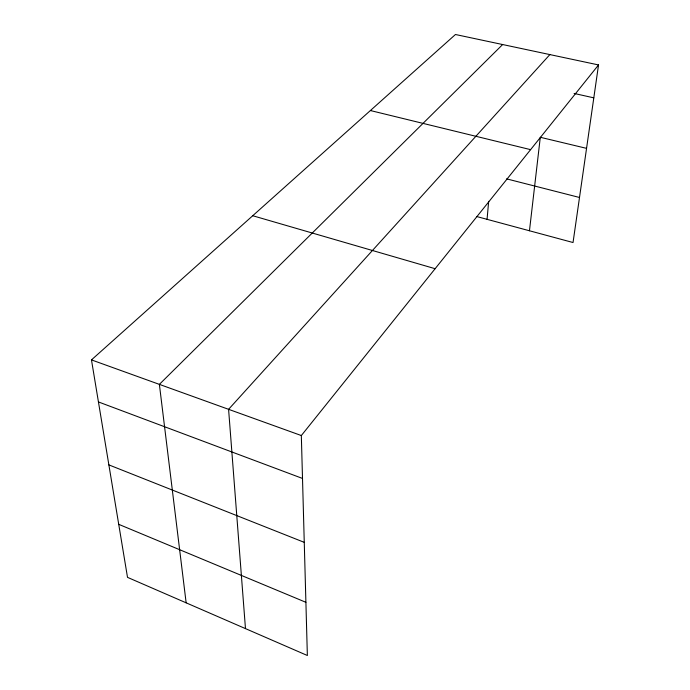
<?xml version="1.0" encoding="UTF-8"?>
<svg xmlns="http://www.w3.org/2000/svg" width="690" height="690" viewBox="0 0 690 690"><rect width="100%" height="100%" fill="white"/><g stroke="black" fill="none" stroke-linecap="round" stroke-linejoin="round"><path stroke-width="1.03" d="M487.062 219.325L488.667 201.342M529.463 230.771L540.296 137.284L586.552 148.359M598.532 64.938L301.332 435.545L307.361 655.5L127.512 577.357L91.468 359.895L455.452 34.5L598.532 64.938L573.036 242.526L476.695 216.531M549.87 54.588L228.588 409.325L245.476 628.616M502.656 44.54L159.373 384.373L186.145 602.836M574.097 93.443L593.805 97.842M370.392 110.538L530.601 149.644M506.607 178.865L579.505 197.478M252.73 215.729L435.131 268.703M91.468 359.895L301.332 435.545M98.437 401.934L302.505 478.446M108.873 464.888L304.255 542.349M118.723 524.322L305.903 602.301"/></g></svg>
